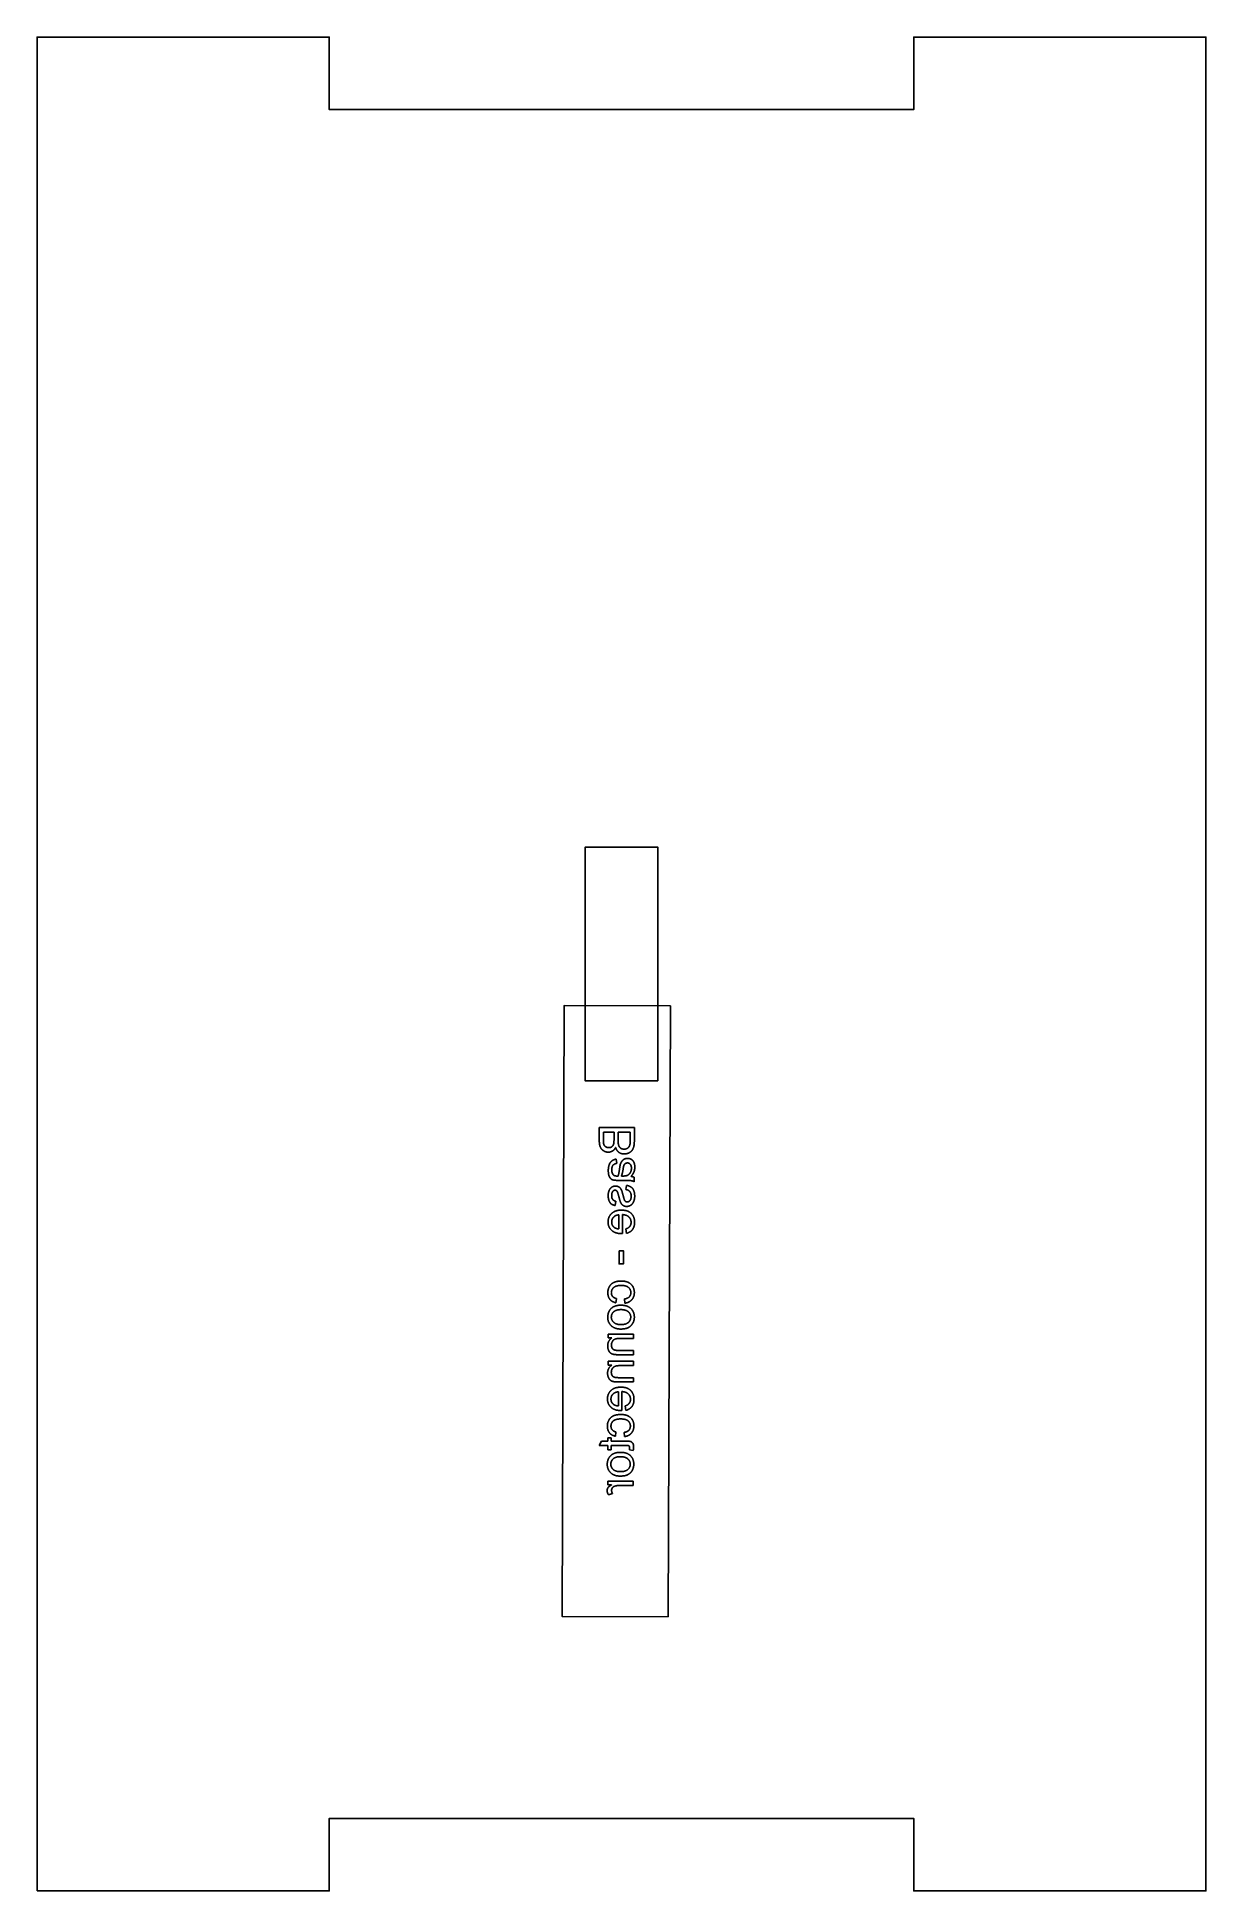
# Model space of a CAD drawing. Header units: millimetres. Extents: x -452 to -352, y -6 to 152.
import ezdxf

# ---------------------------------------------------------------- set-up
doc = ezdxf.new("R2010")
doc.units = ezdxf.units.MM
doc.layers.get('0').update_dxf_attribs({"linetype": 'CONTINUOUS'})

msp = doc.modelspace()

# ---------------------------------------------------------------- linework, layer by layer
for p, q in [((-400.45, 59.11), (-403.45, 59.12)), ((-403.45, 59.12), (-403.45, 57.99)), ((-403.1, 58.12), (-403.1, 58.72)), ((-403.1, 58.72), (-402.19, 58.72)), ((-402.19, 58.72), (-402.19, 58.07)), ((-401.84, 58.02), (-401.83, 58.72)), ((-401.83, 58.72), (-400.8, 58.71)), ((-400.8, 58.71), (-400.81, 57.97)), ((-400.45, 57.96), (-400.45, 59.11)), ((-401.96, 56.05), (-402.01, 56.41)), ((-401.86, 54.59), (-401.37, 54.59)), ((-401.42, 54.96), (-401.55, 54.96)), ((-401.11, 54.16), (-401.17, 53.8)), ((-400.46, 54.47), (-400.46, 54.85)), ((-402.08, 52.44), (-402.03, 52.8)), ((-401.77, 51.64), (-401.77, 50.43)), ((-401.47, 50.04), (-401.47, 51.66)), ((-401.18, 50.43), (-401.13, 50.05)), ((-402.03, 44.12), (-401.98, 44.48)), ((-401.29, 44.45), (-401.25, 44.08)), ((-400.51, 41.44), (-402.68, 41.44)), ((-402.68, 41.44), (-402.68, 41.11)), ((-400.51, 41.07), (-400.51, 41.44)), ((-402.68, 41.11), (-402.37, 41.11)), ((-401.85, 39.67), (-400.51, 39.67)), ((-400.51, 40.04), (-401.83, 40.04)), ((-401.7, 41.07), (-400.51, 41.07)), ((-400.51, 39.67), (-400.51, 40.04)), ((-400.52, 39.11), (-402.69, 39.11)), ((-402.69, 39.11), (-402.69, 38.78)), ((-402.69, 38.78), (-402.38, 38.78)), ((-401.7, 38.74), (-400.52, 38.74)), ((-400.52, 38.74), (-400.52, 39.11)), ((-401.86, 37.34), (-400.52, 37.34)), ((-400.52, 37.71), (-401.84, 37.71)), ((-401.82, 36.5), (-401.82, 35.29)), ((-401.52, 34.9), (-401.52, 36.52)), ((-400.52, 37.34), (-400.52, 37.71)), ((-401.23, 35.29), (-401.18, 34.91)), ((-403.25, 32.29), (-403.47, 31.92)), ((-403.47, 31.92), (-402.71, 31.92)), ((-402.71, 32.29), (-403.25, 32.29)), ((-402.42, 32.56), (-402.71, 32.56)), ((-402.71, 32.56), (-402.71, 32.29)), ((-402.71, 31.92), (-402.71, 31.55)), ((-402.43, 32.29), (-402.42, 32.56)), ((-401.18, 32.28), (-402.43, 32.29)), ((-402.43, 31.55), (-402.43, 31.92)), ((-402.43, 31.92), (-401.16, 31.92)), ((-402.07, 32.7), (-402.02, 33.06)), ((-401.33, 33.03), (-401.29, 32.67)), ((-402.71, 31.55), (-402.43, 31.55)), ((-400.87, 31.54), (-400.55, 31.49)), ((-402.72, 28.86), (-402.73, 28.53)), ((-400.55, 28.86), (-402.72, 28.86)), ((-400.55, 28.49), (-400.55, 28.86)), ((-402.73, 28.53), (-402.4, 28.53)), ((-402.66, 27.68), (-402.32, 27.81)), ((-401.69, 28.49), (-400.55, 28.49))]:
    msp.add_line(p, q)
for points in [[(-451.55, -6.2), (-451.55, 152.4), (-426.55, 152.4), (-426.55, 146.2), (-376.55, 146.2), (-376.55, 152.4), (-351.55, 152.4), (-351.55, -6.2), (-376.55, -6.2), (-376.55, 0), (-426.55, 0), (-426.55, -6.2)], [(-398.45, 63.1), (-398.45, 83.1), (-404.65, 83.1), (-404.65, 63.1)], [(-397.55, 17.25), (-397.37, 69.52), (-406.45, 69.55), (-406.63, 17.28)], [(-401.75, 48.57), (-401.38, 48.57), (-401.39, 47.44), (-401.76, 47.44)]]:
    msp.add_lwpolyline(points, close=True)
for points in [[(-403.45, 57.99), (-403.45, 57.65), (-403.36, 57.44)], [(-403.36, 57.44), (-403.27, 57.23), (-403.08, 57.12)], [(-403.06, 57.66), (-403.1, 57.8), (-403.1, 58.12)], [(-403.08, 57.12), (-402.89, 57), (-402.69, 57)], [(-402.9, 57.46), (-403.02, 57.53), (-403.06, 57.66)], [(-402.64, 57.39), (-402.79, 57.39), (-402.9, 57.46)], [(-402.69, 57), (-402.5, 57), (-402.32, 57.1)], [(-402.38, 57.46), (-402.48, 57.39), (-402.64, 57.39)], [(-402.23, 57.69), (-402.27, 57.54), (-402.38, 57.46)], [(-402.32, 57.1), (-402.15, 57.2), (-402.05, 57.41)], [(-402.19, 58.07), (-402.19, 57.8), (-402.23, 57.69)], [(-402.05, 57.41), (-401.97, 57.14), (-401.78, 56.99)], [(-401.79, 57.58), (-401.84, 57.74), (-401.84, 58.02)], [(-401.62, 57.34), (-401.74, 57.43), (-401.79, 57.58)], [(-401.32, 57.26), (-401.49, 57.26), (-401.62, 57.34)], [(-401.07, 57.32), (-401.18, 57.26), (-401.32, 57.26)], [(-400.9, 57.47), (-400.96, 57.37), (-401.07, 57.32)], [(-400.93, 56.93), (-400.75, 57.02), (-400.65, 57.15)], [(-400.82, 57.7), (-400.85, 57.56), (-400.9, 57.47)], [(-400.81, 57.97), (-400.81, 57.77), (-400.82, 57.7)], [(-400.65, 57.15), (-400.55, 57.28), (-400.5, 57.48)], [(-400.5, 57.48), (-400.45, 57.68), (-400.45, 57.96)], [(-402.6, 55.93), (-402.68, 55.71), (-402.68, 55.43)], [(-402.38, 56.25), (-402.53, 56.14), (-402.6, 55.93)], [(-402.01, 56.41), (-402.24, 56.36), (-402.38, 56.25)], [(-402.38, 55.48), (-402.38, 55.74), (-402.29, 55.87)], [(-402.29, 55.87), (-402.19, 55.99), (-401.96, 56.05)], [(-401.71, 55.62), (-401.77, 55.17), (-401.84, 54.96)], [(-401.78, 56.99), (-401.59, 56.85), (-401.33, 56.85)], [(-401.66, 55.94), (-401.68, 55.84), (-401.71, 55.62)], [(-401.53, 56.21), (-401.61, 56.09), (-401.66, 55.94)], [(-401.55, 54.96), (-401.47, 55.16), (-401.41, 55.56)], [(-401.32, 56.4), (-401.45, 56.33), (-401.53, 56.21)], [(-401.41, 55.56), (-401.38, 55.79), (-401.34, 55.88)], [(-401.34, 55.88), (-401.3, 55.98), (-401.22, 56.03)], [(-401.33, 56.85), (-401.11, 56.85), (-400.93, 56.93)], [(-401.03, 56.47), (-401.19, 56.47), (-401.32, 56.4)], [(-401.22, 56.03), (-401.14, 56.08), (-401.04, 56.08)], [(-401.04, 56.08), (-400.89, 56.08), (-400.8, 55.97)], [(-400.58, 56.28), (-400.76, 56.47), (-401.03, 56.47)], [(-400.8, 55.97), (-400.7, 55.85), (-400.7, 55.64)], [(-400.7, 55.64), (-400.7, 55.43), (-400.79, 55.26)], [(-400.41, 55.73), (-400.41, 56.08), (-400.58, 56.28)], [(-400.48, 55.32), (-400.41, 55.51), (-400.41, 55.73)], [(-402.68, 55.43), (-402.68, 55.15), (-402.62, 54.98)], [(-402.62, 54.98), (-402.55, 54.81), (-402.45, 54.72)], [(-402.33, 54.04), (-402.45, 53.97), (-402.54, 53.86)], [(-402.45, 54.72), (-402.36, 54.64), (-402.2, 54.61)], [(-402.25, 55.06), (-402.38, 55.21), (-402.38, 55.48)], [(-402.06, 54.1), (-402.21, 54.1), (-402.33, 54.04)], [(-401.94, 54.96), (-402.16, 54.96), (-402.25, 55.06)], [(-402.2, 54.61), (-402.11, 54.59), (-401.86, 54.59)], [(-401.77, 54.02), (-401.9, 54.1), (-402.06, 54.1)], [(-401.84, 54.96), (-401.92, 54.96), (-401.94, 54.96)], [(-401.56, 53.78), (-401.64, 53.94), (-401.77, 54.02)], [(-401.05, 55.02), (-401.17, 54.96), (-401.42, 54.96)], [(-401.37, 54.59), (-400.86, 54.59), (-400.72, 54.56)], [(-400.59, 53.88), (-400.77, 54.1), (-401.11, 54.16)], [(-400.79, 55.26), (-400.89, 55.09), (-401.05, 55.02)], [(-400.73, 54.93), (-400.56, 55.13), (-400.48, 55.32)], [(-400.46, 54.85), (-400.58, 54.91), (-400.73, 54.93)], [(-400.72, 54.56), (-400.59, 54.54), (-400.46, 54.47)], [(-402.64, 53.62), (-402.69, 53.48), (-402.69, 53.31)], [(-402.69, 53.31), (-402.69, 53.05), (-402.62, 52.86)], [(-402.54, 53.86), (-402.6, 53.77), (-402.64, 53.62)], [(-402.62, 52.86), (-402.54, 52.66), (-402.42, 52.57)], [(-402.42, 52.57), (-402.29, 52.48), (-402.08, 52.44)], [(-402.39, 53.28), (-402.39, 53.53), (-402.3, 53.64)], [(-402.29, 52.95), (-402.39, 53.06), (-402.39, 53.28)], [(-402.3, 53.64), (-402.22, 53.75), (-402.11, 53.75)], [(-402.03, 52.8), (-402.2, 52.83), (-402.29, 52.95)], [(-402.11, 53.75), (-402.03, 53.75), (-401.98, 53.7)], [(-401.98, 53.7), (-401.92, 53.66), (-401.88, 53.56)], [(-401.88, 53.56), (-401.86, 53.51), (-401.79, 53.24)], [(-401.79, 53.24), (-401.68, 52.84), (-401.62, 52.69)], [(-401.62, 52.69), (-401.55, 52.54), (-401.42, 52.45)], [(-401.39, 53.22), (-401.49, 53.63), (-401.56, 53.78)], [(-401.42, 52.45), (-401.3, 52.36), (-401.11, 52.36)], [(-401.27, 52.85), (-401.31, 52.92), (-401.39, 53.22)], [(-401.07, 52.74), (-401.19, 52.74), (-401.27, 52.85)], [(-401.17, 53.8), (-400.95, 53.77), (-400.84, 53.63)], [(-401.11, 52.36), (-400.92, 52.36), (-400.76, 52.46)], [(-400.83, 52.86), (-400.93, 52.74), (-401.07, 52.74)], [(-400.84, 53.63), (-400.72, 53.49), (-400.72, 53.23)], [(-400.72, 53.23), (-400.72, 52.98), (-400.83, 52.86)], [(-400.76, 52.46), (-400.6, 52.57), (-400.51, 52.77)], [(-400.42, 53.23), (-400.42, 53.65), (-400.59, 53.88)], [(-400.51, 52.77), (-400.42, 52.98), (-400.42, 53.23)], [(-402.39, 51.76), (-402.7, 51.48), (-402.7, 51.03)], [(-402.7, 51.03), (-402.7, 50.6), (-402.4, 50.32)], [(-401.54, 52.04), (-402.09, 52.05), (-402.39, 51.76)], [(-402.39, 51.03), (-402.39, 51.28), (-402.22, 51.45)], [(-402.18, 50.57), (-402.4, 50.75), (-402.39, 51.03)], [(-402.22, 51.45), (-402.05, 51.63), (-401.77, 51.64)], [(-400.72, 51.76), (-401.01, 52.04), (-401.54, 52.04)], [(-401.47, 51.66), (-401.11, 51.64), (-400.92, 51.46)], [(-400.92, 51.46), (-400.73, 51.28), (-400.73, 51)], [(-400.73, 51), (-400.73, 50.8), (-400.84, 50.66)], [(-400.43, 51), (-400.42, 51.48), (-400.72, 51.76)], [(-400.61, 50.38), (-400.43, 50.63), (-400.43, 51)], [(-402.4, 50.32), (-402.11, 50.04), (-401.57, 50.04)], [(-401.77, 50.43), (-402.05, 50.46), (-402.18, 50.57)], [(-401.57, 50.04), (-401.54, 50.04), (-401.47, 50.04)], [(-400.84, 50.66), (-400.94, 50.52), (-401.18, 50.43)], [(-401.13, 50.05), (-400.8, 50.14), (-400.61, 50.38)], [(-402.58, 45.51), (-402.72, 45.27), (-402.72, 44.99)], [(-402.72, 44.99), (-402.72, 44.64), (-402.54, 44.41)], [(-402.19, 45.86), (-402.45, 45.75), (-402.58, 45.51)], [(-402.54, 44.41), (-402.36, 44.19), (-402.03, 44.12)], [(-402.42, 44.98), (-402.41, 45.25), (-402.21, 45.43)], [(-402.31, 44.66), (-402.42, 44.79), (-402.42, 44.98)], [(-401.98, 44.48), (-402.2, 44.53), (-402.31, 44.66)], [(-402.21, 45.43), (-402.01, 45.6), (-401.58, 45.6)], [(-401.57, 45.98), (-401.92, 45.98), (-402.19, 45.86)], [(-401.58, 45.6), (-401.14, 45.6), (-400.95, 45.43)], [(-400.74, 45.7), (-401.03, 45.98), (-401.57, 45.98)], [(-400.88, 44.63), (-401.02, 44.48), (-401.29, 44.45)], [(-400.95, 45.43), (-400.75, 45.26), (-400.75, 44.99)], [(-400.75, 44.99), (-400.75, 44.77), (-400.88, 44.63)], [(-400.45, 44.99), (-400.45, 45.43), (-400.74, 45.7)], [(-400.66, 44.39), (-400.45, 44.63), (-400.45, 44.99)], [(-402.48, 43.58), (-402.72, 43.3), (-402.73, 42.89)], [(-402.73, 42.89), (-402.73, 42.44), (-402.43, 42.16)], [(-401.59, 43.91), (-402.19, 43.91), (-402.48, 43.58)], [(-402.42, 42.89), (-402.42, 43.17), (-402.21, 43.35)], [(-402.21, 42.44), (-402.42, 42.62), (-402.42, 42.89)], [(-402.21, 43.35), (-402, 43.53), (-401.59, 43.53)], [(-400.74, 43.62), (-401.04, 43.91), (-401.59, 43.91)], [(-401.59, 43.53), (-401.17, 43.53), (-400.96, 43.34)], [(-401.25, 44.08), (-400.87, 44.14), (-400.66, 44.39)], [(-400.76, 42.89), (-400.76, 42.61), (-400.97, 42.43)], [(-400.96, 43.34), (-400.76, 43.16), (-400.76, 42.89)], [(-400.45, 42.88), (-400.45, 43.34), (-400.74, 43.62)], [(-400.59, 42.36), (-400.45, 42.6), (-400.45, 42.88)], [(-402.43, 42.16), (-402.14, 41.87), (-401.62, 41.87)], [(-401.6, 42.25), (-402.01, 42.25), (-402.21, 42.44)], [(-401.62, 41.87), (-401.2, 41.87), (-400.96, 42)], [(-400.97, 42.43), (-401.18, 42.25), (-401.6, 42.25)], [(-400.96, 42), (-400.72, 42.12), (-400.59, 42.36)], [(-402.37, 41.11), (-402.73, 40.87), (-402.73, 40.42)], [(-402.73, 40.42), (-402.73, 40.22), (-402.66, 40.06)], [(-402.66, 40.06), (-402.59, 39.89), (-402.48, 39.81)], [(-402.48, 39.81), (-402.37, 39.73), (-402.21, 39.7)], [(-402.41, 40.5), (-402.41, 40.73), (-402.26, 40.9)], [(-402.35, 40.24), (-402.41, 40.35), (-402.41, 40.5)], [(-402.17, 40.09), (-402.28, 40.13), (-402.35, 40.24)], [(-402.26, 40.9), (-402.11, 41.07), (-401.7, 41.07)], [(-402.21, 39.7), (-402.11, 39.68), (-401.85, 39.67)], [(-401.83, 40.04), (-402.06, 40.04), (-402.17, 40.09)], [(-402.38, 38.78), (-402.74, 38.54), (-402.74, 38.09)], [(-402.74, 38.09), (-402.74, 37.89), (-402.67, 37.73)], [(-402.42, 38.17), (-402.42, 38.4), (-402.27, 38.57)], [(-402.36, 37.91), (-402.42, 38.02), (-402.42, 38.17)], [(-402.27, 38.57), (-402.12, 38.74), (-401.7, 38.74)], [(-402.44, 36.62), (-402.75, 36.34), (-402.75, 35.89)], [(-402.67, 37.73), (-402.6, 37.56), (-402.49, 37.48)], [(-402.49, 37.48), (-402.37, 37.4), (-402.22, 37.37)], [(-401.59, 36.9), (-402.14, 36.9), (-402.44, 36.62)], [(-402.18, 37.76), (-402.29, 37.8), (-402.36, 37.91)], [(-402.28, 36.31), (-402.1, 36.48), (-401.82, 36.5)], [(-402.22, 37.37), (-402.11, 37.34), (-401.86, 37.34)], [(-401.84, 37.71), (-402.07, 37.71), (-402.18, 37.76)], [(-400.77, 36.62), (-401.06, 36.9), (-401.59, 36.9)], [(-401.52, 36.52), (-401.16, 36.5), (-400.97, 36.32)], [(-400.48, 35.86), (-400.48, 36.34), (-400.77, 36.62)], [(-402.75, 35.89), (-402.75, 35.45), (-402.45, 35.18)], [(-402.45, 35.88), (-402.45, 36.14), (-402.28, 36.31)], [(-402.24, 35.43), (-402.45, 35.6), (-402.45, 35.88)], [(-402.45, 35.18), (-402.16, 34.9), (-401.62, 34.9)], [(-401.82, 35.29), (-402.1, 35.31), (-402.24, 35.43)], [(-401.62, 34.9), (-401.59, 34.9), (-401.52, 34.9)], [(-400.89, 35.52), (-401, 35.37), (-401.23, 35.29)], [(-401.18, 34.91), (-400.85, 35), (-400.66, 35.24)], [(-400.97, 36.32), (-400.78, 36.13), (-400.78, 35.86)], [(-400.78, 35.86), (-400.78, 35.66), (-400.89, 35.52)], [(-400.66, 35.24), (-400.48, 35.48), (-400.48, 35.86)], [(-402.62, 34.09), (-402.76, 33.85), (-402.76, 33.57)], [(-402.76, 33.57), (-402.76, 33.22), (-402.58, 32.99)], [(-402.23, 34.45), (-402.49, 34.33), (-402.62, 34.09)], [(-402.45, 33.56), (-402.45, 33.84), (-402.25, 34.01)], [(-402.34, 33.24), (-402.45, 33.37), (-402.45, 33.56)], [(-402.25, 34.01), (-402.05, 34.18), (-401.62, 34.18)], [(-401.61, 34.56), (-401.96, 34.56), (-402.23, 34.45)], [(-401.62, 34.18), (-401.18, 34.18), (-400.99, 34.01)], [(-400.77, 34.29), (-401.07, 34.56), (-401.61, 34.56)], [(-400.99, 34.01), (-400.79, 33.84), (-400.79, 33.57)], [(-400.79, 33.57), (-400.79, 33.36), (-400.92, 33.21)], [(-400.49, 33.57), (-400.48, 34.01), (-400.77, 34.29)], [(-400.7, 32.97), (-400.49, 33.21), (-400.49, 33.57)], [(-402.58, 32.99), (-402.4, 32.77), (-402.07, 32.7)], [(-402.02, 33.06), (-402.23, 33.11), (-402.34, 33.24)], [(-400.92, 33.21), (-401.06, 33.07), (-401.33, 33.03)], [(-401.29, 32.67), (-400.91, 32.72), (-400.7, 32.97)], [(-400.74, 32.24), (-400.84, 32.28), (-401.18, 32.28)], [(-401.16, 31.92), (-401, 31.92), (-400.95, 31.9)], [(-400.95, 31.9), (-400.91, 31.88), (-400.88, 31.83)], [(-400.88, 31.83), (-400.86, 31.79), (-400.86, 31.71)], [(-400.57, 32.08), (-400.64, 32.19), (-400.74, 32.24)], [(-400.51, 31.77), (-400.51, 31.97), (-400.57, 32.08)], [(-400.55, 31.49), (-400.51, 31.65), (-400.51, 31.77)], [(-402.52, 30.99), (-402.77, 30.71), (-402.77, 30.31)], [(-402.77, 30.31), (-402.77, 29.86), (-402.48, 29.58)], [(-401.63, 31.32), (-402.23, 31.33), (-402.52, 30.99)], [(-402.46, 30.31), (-402.46, 30.58), (-402.26, 30.77)], [(-402.26, 29.85), (-402.46, 30.04), (-402.46, 30.31)], [(-402.26, 30.77), (-402.05, 30.95), (-401.63, 30.95)], [(-400.79, 31.04), (-401.08, 31.32), (-401.63, 31.32)], [(-401.63, 30.95), (-401.21, 30.94), (-401.01, 30.76)], [(-401.01, 30.76), (-400.8, 30.58), (-400.8, 30.3)], [(-400.8, 30.3), (-400.8, 30.03), (-401.01, 29.85)], [(-400.86, 31.71), (-400.86, 31.65), (-400.87, 31.54)], [(-400.5, 30.3), (-400.5, 30.76), (-400.79, 31.04)], [(-400.63, 29.78), (-400.5, 30.02), (-400.5, 30.3)], [(-402.48, 29.58), (-402.18, 29.29), (-401.67, 29.29)], [(-401.65, 29.67), (-402.05, 29.67), (-402.26, 29.85)], [(-401.67, 29.29), (-401.25, 29.29), (-401.01, 29.41)], [(-401.01, 29.85), (-401.22, 29.67), (-401.65, 29.67)], [(-401.01, 29.41), (-400.77, 29.54), (-400.63, 29.78)], [(-402.7, 28.3), (-402.78, 28.19), (-402.78, 28.06)], [(-402.78, 28.06), (-402.78, 27.88), (-402.66, 27.68)], [(-402.4, 28.53), (-402.63, 28.41), (-402.7, 28.3)], [(-402.4, 28.08), (-402.39, 28.2), (-402.32, 28.3)], [(-402.32, 27.81), (-402.4, 27.94), (-402.4, 28.08)], [(-402.32, 28.3), (-402.25, 28.39), (-402.12, 28.43)], [(-402.12, 28.43), (-401.92, 28.49), (-401.69, 28.49)]]:
    msp.add_open_spline(points, degree=2)

doc.saveas('drawing.dxf')
